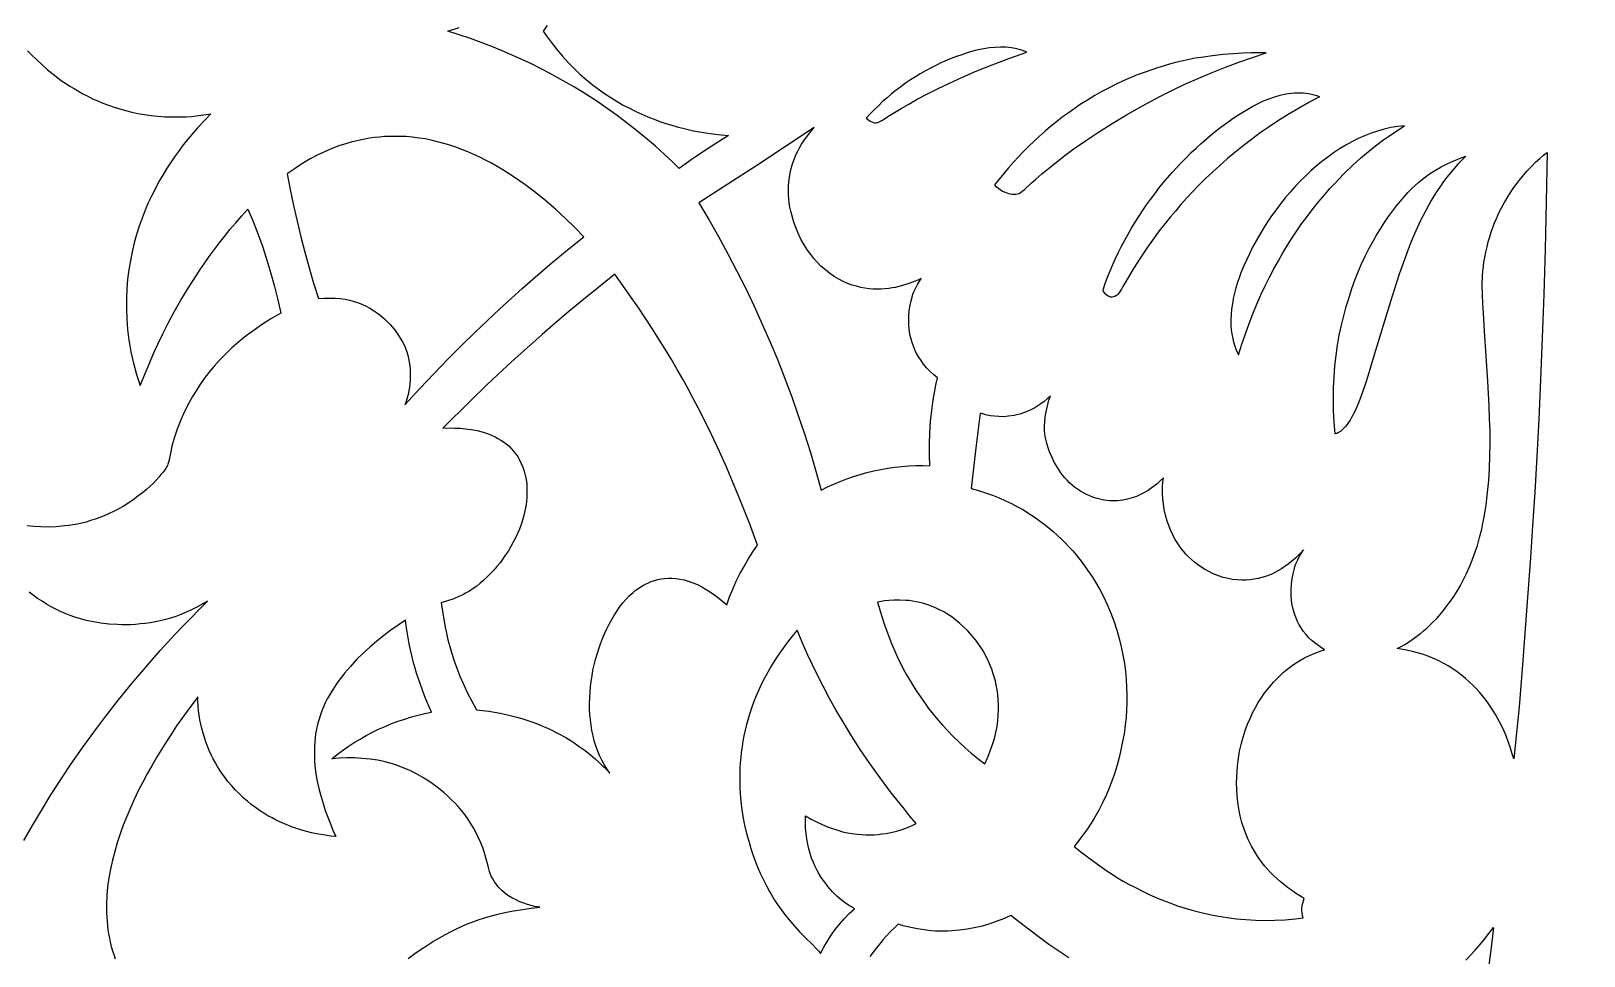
# Model space of a CAD drawing. Extents: x -570 to 570, y -570 to 570.
# Drawn here: x 380.2 to 482.2, y -60.7 to 0 of the extents above; entities that cross this region are included whole.
import ezdxf

# ---------------------------------------------------------------- set-up
doc = ezdxf.new("R2010")
doc.units = 0
doc.layers.add('LAYER_1', color=18, linetype='CONTINUOUS')
doc.layers.add('LAYER_2', color=174, linetype='CONTINUOUS')

msp = doc.modelspace()

# ---------------------------------------------------------------- linework, layer by layer
at = {"layer": 'LAYER_1'}
for points in [[(414.12, 0.37), (413.86, 0), (414.12, -0.38), (414.39, -0.74), (414.75, -1.21), (415.13, -1.65), (415.51, -2.06), (415.89, -2.45), (416.28, -2.82), (416.68, -3.17), (417.08, -3.5), (417.49, -3.81), (417.89, -4.1), (418.3, -4.37), (418.71, -4.62), (419.12, -4.86), (419.53, -5.07), (419.94, -5.27), (420.34, -5.46), (420.74, -5.63), (421.14, -5.79), (421.53, -5.93), (421.92, -6.06), (422.3, -6.18), (422.67, -6.28), (423.03, -6.38), (423.73, -6.54), (424.38, -6.66), (424.99, -6.75), (425.54, -6.81), (426.02, -6.85), (425.2, -7.37), (424.38, -7.9), (423.58, -8.45), (422.79, -9.01), (422.33, -8.57), (421.81, -8.08), (421.23, -7.56), (420.59, -7.01), (419.88, -6.43), (419.12, -5.84), (418.71, -5.54), (418.28, -5.23), (417.84, -4.92), (417.39, -4.61), (416.91, -4.3), (416.42, -3.99), (415.91, -3.68), (415.38, -3.37), (414.83, -3.06), (414.27, -2.76), (413.69, -2.46), (413.09, -2.16), (412.47, -1.87), (411.83, -1.58), (411.17, -1.3), (410.5, -1.02), (409.8, -0.75), (409.09, -0.49), (408.35, -0.24), (407.6, 0), (408.35, 0.24)], [(380.01, -1.29), (380.28, -1.57), (380.59, -1.87), (380.94, -2.2), (381.33, -2.55), (381.77, -2.9), (382.25, -3.26), (382.51, -3.43), (382.78, -3.61), (383.06, -3.78), (383.35, -3.95), (383.65, -4.12), (383.96, -4.28), (384.28, -4.44), (384.62, -4.59), (384.96, -4.73), (385.32, -4.87), (385.69, -5), (386.06, -5.11), (386.45, -5.22), (386.85, -5.32), (387.26, -5.41), (387.69, -5.48), (388.12, -5.54), (388.56, -5.59), (389.02, -5.62), (389.49, -5.64), (389.81, -5.64), (390.13, -5.64), (390.45, -5.62), (390.77, -5.6), (391.41, -5.53), (392.04, -5.44), (391.63, -5.86), (391.17, -6.35), (390.68, -6.91), (390.43, -7.22), (390.17, -7.55), (389.92, -7.9), (389.66, -8.26), (389.4, -8.64), (389.14, -9.04), (388.89, -9.45), (388.64, -9.88), (388.4, -10.33), (388.17, -10.79), (387.94, -11.27), (387.73, -11.76), (387.53, -12.28), (387.34, -12.8), (387.17, -13.34), (387.01, -13.9), (386.87, -14.48), (386.76, -15.06), (386.66, -15.67), (386.58, -16.28), (386.53, -16.91), (386.5, -17.56), (386.5, -18.22), (386.53, -18.89), (386.58, -19.58), (386.67, -20.28), (386.73, -20.66), (386.8, -21.04), (386.88, -21.42), (386.97, -21.79), (387.17, -22.53), (387.4, -23.27), (387.8, -22.31), (388.03, -21.76), (388.28, -21.17), (388.57, -20.54), (388.89, -19.87), (389.25, -19.17), (389.64, -18.43), (390.07, -17.67), (390.55, -16.87), (391.07, -16.06), (391.35, -15.64), (391.64, -15.22), (391.94, -14.79), (392.26, -14.35), (392.59, -13.92), (392.94, -13.48), (393.3, -13.03), (393.68, -12.58), (394.07, -12.13), (394.47, -11.68), (394.82, -12.5), (395.15, -13.34), (395.45, -14.18), (395.73, -15.04), (395.99, -15.9), (396.23, -16.76), (396.45, -17.63), (396.65, -18.51), (396.03, -18.87), (395.44, -19.24), (394.89, -19.62), (394.37, -20), (393.88, -20.4), (393.43, -20.79), (393.01, -21.2), (392.62, -21.6), (392.26, -22), (391.92, -22.41), (391.61, -22.81), (391.33, -23.21), (391.07, -23.6), (390.83, -23.99), (390.62, -24.37), (390.43, -24.74), (390.25, -25.11), (390.1, -25.46), (389.96, -25.79), (389.84, -26.12), (389.64, -26.72), (389.49, -27.25), (389.39, -27.69), (389.32, -28.05), (389.27, -28.29), (389.23, -28.43), (389.19, -28.52), (389.08, -28.7), (388.89, -28.96), (388.77, -29.11), (388.63, -29.28), (388.46, -29.47), (388.28, -29.66), (388.06, -29.87), (387.82, -30.08), (387.56, -30.3), (387.26, -30.53), (386.94, -30.77), (386.59, -31), (386.28, -31.19), (385.97, -31.37), (385.66, -31.53), (385.36, -31.67), (385.05, -31.81), (384.75, -31.93), (384.45, -32.04), (384.15, -32.13), (383.86, -32.22), (383.57, -32.29), (383.28, -32.35), (382.99, -32.41), (382.71, -32.45), (382.44, -32.48), (381.9, -32.53), (381.38, -32.55), (380.89, -32.54), (380.42, -32.51), (379.99, -32.47)], [(379.77, -53.11), (380.33, -52.13), (380.92, -51.14), (381.54, -50.13), (382.19, -49.12), (382.88, -48.09), (383.6, -47.05), (384.36, -46), (385.16, -44.95), (385.99, -43.89), (386.86, -42.82), (387.77, -41.74), (388.72, -40.66), (389.71, -39.58), (390.22, -39.04), (390.75, -38.5), (391.28, -37.96), (391.82, -37.42), (391.47, -37.62), (391.12, -37.81), (390.78, -37.98), (390.43, -38.14), (390.08, -38.28), (389.74, -38.41), (389.4, -38.52), (389.06, -38.61), (388.72, -38.7), (388.39, -38.77), (388.06, -38.83), (387.74, -38.88), (387.42, -38.91), (387.1, -38.94), (386.8, -38.96), (386.49, -38.96), (386.2, -38.96), (385.91, -38.95), (385.35, -38.92), (384.83, -38.85), (384.34, -38.77), (383.89, -38.68), (383.48, -38.57), (383.11, -38.46), (382.8, -38.35), (382.48, -38.22), (382.17, -38.09), (381.86, -37.94), (381.55, -37.78), (381.25, -37.6), (380.96, -37.42), (380.67, -37.23), (380.39, -37.03), (380.12, -36.82)], [(405.01, -60.86), (405.43, -60.54), (405.85, -60.25), (406.27, -59.98), (406.67, -59.73), (407.06, -59.5), (407.45, -59.29), (407.82, -59.09), (408.17, -58.92), (408.51, -58.76), (408.83, -58.62), (409.13, -58.5), (409.67, -58.31), (410.23, -58.13), (410.79, -57.98), (411.35, -57.85), (411.92, -57.73), (412.5, -57.64), (413.07, -57.56), (413.65, -57.49), (413.48, -57.47), (413.29, -57.44), (413.08, -57.39), (412.84, -57.32), (412.6, -57.24), (412.34, -57.14), (412.08, -57.02), (411.81, -56.88), (411.55, -56.72), (411.3, -56.53), (411.18, -56.42), (411.07, -56.31), (410.96, -56.2), (410.85, -56.07), (410.75, -55.94), (410.65, -55.8), (410.57, -55.65), (410.48, -55.5), (410.41, -55.34), (410.35, -55.16), (410.29, -54.98), (410.25, -54.8), (410.15, -54.4), (410.04, -54.01), (409.92, -53.64), (409.78, -53.28), (409.62, -52.94), (409.46, -52.61), (409.29, -52.29), (409.1, -51.98), (408.91, -51.69), (408.71, -51.41), (408.5, -51.15), (408.28, -50.89), (408.06, -50.65), (407.83, -50.42), (407.6, -50.2), (407.37, -50), (407.13, -49.8), (406.9, -49.62), (406.66, -49.44), (406.42, -49.28), (405.96, -48.98), (405.5, -48.73), (405.07, -48.51), (404.67, -48.34), (404.3, -48.19), (403.97, -48.09), (403.49, -47.95), (403, -47.85), (402.5, -47.78), (401.99, -47.73), (401.49, -47.7), (400.98, -47.7), (400.48, -47.72), (399.98, -47.76), (400.33, -47.48), (400.69, -47.21), (401.07, -46.94), (401.45, -46.69), (401.84, -46.46), (402.24, -46.23), (402.65, -46.02), (403.06, -45.82), (403.48, -45.63), (403.91, -45.45), (404.34, -45.29), (404.78, -45.15), (405.21, -45.01), (405.65, -44.9), (406.1, -44.79), (406.54, -44.7), (406.38, -44.35), (406.22, -43.99), (406.07, -43.62), (405.93, -43.25), (405.8, -42.88), (405.67, -42.5), (405.55, -42.13), (405.44, -41.75), (405.33, -41.37), (405.24, -40.98), (405.15, -40.6), (405.07, -40.21), (404.99, -39.82), (404.93, -39.43), (404.87, -39.04), (404.83, -38.65), (404.35, -38.98), (403.87, -39.32), (403.4, -39.67), (402.94, -40.04), (402.48, -40.43), (402.04, -40.83), (401.61, -41.25), (401.21, -41.69), (400.82, -42.14), (400.64, -42.37), (400.46, -42.6), (400.29, -42.84), (400.13, -43.08), (399.98, -43.33), (399.83, -43.58), (399.69, -43.83), (399.56, -44.09), (399.45, -44.35), (399.34, -44.61), (399.24, -44.88), (399.15, -45.15), (399.07, -45.42), (399, -45.7), (398.92, -46.14), (398.87, -46.6), (398.84, -47.05), (398.84, -47.51), (398.86, -47.96), (398.9, -48.42), (398.97, -48.88), (399.05, -49.34), (399.16, -49.8), (399.28, -50.25), (399.41, -50.7), (399.56, -51.15), (399.72, -51.59), (399.89, -52.02), (400.06, -52.45), (400.25, -52.86), (399.92, -52.83), (399.54, -52.78), (399.12, -52.71), (398.66, -52.62), (398.18, -52.49), (397.67, -52.34), (397.41, -52.24), (397.15, -52.14), (396.88, -52.03), (396.61, -51.91), (396.34, -51.78), (396.06, -51.64), (395.79, -51.49), (395.52, -51.32), (395.24, -51.15), (394.97, -50.96), (394.7, -50.75), (394.44, -50.54), (394.17, -50.31), (393.92, -50.06), (393.66, -49.81), (393.42, -49.53), (393.17, -49.24), (392.94, -48.94), (392.71, -48.61), (392.49, -48.27), (392.34, -48.02), (392.2, -47.75), (392.07, -47.49), (391.94, -47.21), (391.83, -46.93), (391.72, -46.65), (391.62, -46.36), (391.54, -46.07), (391.46, -45.78), (391.39, -45.48), (391.33, -45.19), (391.28, -44.89), (391.24, -44.59), (391.21, -44.29), (391.19, -43.99), (391.18, -43.69), (390.49, -44.63), (390.14, -45.11), (389.8, -45.6), (389.46, -46.11), (389.13, -46.62), (388.8, -47.14), (388.48, -47.67), (388.16, -48.21), (387.86, -48.75), (387.57, -49.3), (387.28, -49.86), (387.01, -50.42), (386.76, -50.98), (386.52, -51.55), (386.29, -52.12), (386.09, -52.69), (385.9, -53.27), (385.73, -53.84), (385.58, -54.42), (385.45, -55), (385.35, -55.57), (385.27, -56.15), (385.22, -56.72), (385.19, -57.29), (385.2, -57.86), (385.21, -58.14), (385.23, -58.42), (385.25, -58.7), (385.29, -58.98), (385.33, -59.25), (385.38, -59.53), (385.44, -59.8), (385.51, -60.07), (385.58, -60.35), (385.67, -60.61), (385.76, -60.88)], [(448.37, -60.83), (447.72, -60.39), (447.07, -59.94), (446.44, -59.48), (445.81, -59.01), (445.19, -58.53), (444.57, -58.05), (444.04, -58.28), (443.72, -58.4), (443.37, -58.53), (442.99, -58.65), (442.59, -58.76), (442.15, -58.86), (441.69, -58.94), (441.2, -59.01), (440.69, -59.05), (440.43, -59.07), (440.16, -59.07), (439.88, -59.07), (439.6, -59.06), (439.31, -59.04), (439.02, -59.01), (438.73, -58.97), (438.43, -58.92), (438.12, -58.86), (437.81, -58.79), (437.5, -58.71), (437.18, -58.61), (436.92, -58.85), (436.67, -59.1), (436.43, -59.36), (436.19, -59.62), (435.96, -59.89), (435.74, -60.16), (435.52, -60.45), (435.31, -60.73)], [(474.44, -60.97), (474.75, -60.65), (475.05, -60.31), (475.36, -59.96), (475.66, -59.6), (475.96, -59.22), (476.26, -58.83), (476.1, -60.14), (475.93, -61.45)]]:
    msp.add_lwpolyline(points, dxfattribs=at)
for points in [[(445.62, -1.38), (445.45, -1.31), (445.29, -1.26), (445.12, -1.2), (444.95, -1.16), (444.6, -1.1), (444.25, -1.06), (443.89, -1.06), (443.53, -1.07), (443.16, -1.11), (442.8, -1.16), (442.43, -1.24), (442.07, -1.33), (441.71, -1.43), (441.35, -1.55), (441, -1.67), (440.65, -1.81), (439.98, -2.09), (439.64, -2.25), (439.3, -2.43), (438.96, -2.61), (438.62, -2.8), (438.3, -3), (437.97, -3.21), (437.66, -3.43), (437.34, -3.65), (437.04, -3.89), (436.74, -4.13), (436.44, -4.38), (436.15, -4.63), (435.87, -4.9), (435.6, -5.17), (435.33, -5.44), (435.07, -5.72), (435.15, -5.79), (435.24, -5.85), (435.33, -5.91), (435.43, -5.96), (435.53, -6), (435.63, -6.02), (435.73, -6.03), (435.83, -6.01), (435.93, -5.96), (436.09, -5.87), (436.6, -5.55), (437.37, -5.08), (437.86, -4.8), (438.42, -4.48), (439.05, -4.15), (439.76, -3.79), (440.54, -3.41), (441.4, -3.02), (442.33, -2.62), (443.35, -2.21), (444.44, -1.8)], [(461.33, -1.43), (460.86, -1.43), (460.35, -1.44), (459.78, -1.45), (459.16, -1.49), (458.5, -1.54), (457.8, -1.62), (457.06, -1.73), (456.67, -1.79), (456.28, -1.87), (455.88, -1.96), (455.47, -2.05), (455.05, -2.16), (454.63, -2.28), (454.2, -2.41), (453.76, -2.56), (453.32, -2.71), (452.87, -2.88), (452.41, -3.07), (451.95, -3.27), (451.49, -3.49), (451.03, -3.72), (450.55, -3.97), (450.08, -4.24), (449.6, -4.53), (449.12, -4.83), (448.72, -5.1), (448.33, -5.38), (447.94, -5.66), (447.56, -5.96), (447.18, -6.27), (446.82, -6.58), (446.45, -6.9), (446.1, -7.23), (445.75, -7.56), (445.4, -7.91), (445.07, -8.26), (444.74, -8.61), (444.42, -8.97), (444.1, -9.34), (443.8, -9.71), (443.5, -10.09), (443.57, -10.17), (443.66, -10.25), (443.86, -10.4), (443.96, -10.46), (444.07, -10.52), (444.19, -10.58), (444.3, -10.62), (444.42, -10.66), (444.54, -10.68), (444.66, -10.7), (444.77, -10.7), (444.89, -10.7), (445, -10.68), (445.11, -10.65), (445.21, -10.6), (445.29, -10.54), (445.44, -10.41), (445.89, -10), (446.21, -9.71), (446.6, -9.38), (447.04, -9.01), (447.56, -8.6), (448.14, -8.15), (448.8, -7.67), (449.53, -7.16), (450.33, -6.63), (451.21, -6.07), (452.17, -5.5), (453.22, -4.91), (453.77, -4.61), (454.34, -4.3), (455.19, -3.88), (456.04, -3.47), (456.9, -3.09), (457.78, -2.72), (458.66, -2.37), (459.54, -2.04), (460.43, -1.73)], [(464.84, -4.31), (464.13, -4.69), (463.45, -5.08), (462.78, -5.47), (462.15, -5.87), (461.53, -6.28), (460.93, -6.69), (460.36, -7.11), (459.81, -7.54), (459.28, -7.96), (458.77, -8.39), (458.28, -8.82), (457.81, -9.25), (457.35, -9.68), (456.92, -10.11), (456.51, -10.54), (456.11, -10.97), (455.73, -11.39), (455.37, -11.81), (455.02, -12.22), (454.7, -12.63), (454.38, -13.03), (454.09, -13.42), (453.54, -14.18), (453.05, -14.91), (452.62, -15.58), (452.24, -16.21), (451.91, -16.77), (451.83, -16.93), (451.74, -17.08), (451.63, -17.23), (451.56, -17.3), (451.48, -17.36), (451.4, -17.41), (451.31, -17.44), (451.22, -17.46), (451.12, -17.46), (451.01, -17.42), (450.89, -17.36), (450.8, -17.29), (450.73, -17.2), (450.66, -17.09), (450.62, -16.98), (450.76, -16.56), (450.92, -16.15), (451.09, -15.73), (451.26, -15.32), (451.44, -14.92), (451.64, -14.51), (451.84, -14.11), (452.05, -13.72), (452.27, -13.32), (452.49, -12.93), (452.73, -12.55), (452.97, -12.16), (453.22, -11.79), (453.47, -11.41), (453.74, -11.05), (454.01, -10.68), (454.29, -10.32), (454.57, -9.97), (454.86, -9.63), (455.16, -9.29), (455.46, -8.95), (455.77, -8.62), (456.09, -8.3), (456.41, -7.98), (456.74, -7.68), (457.07, -7.37), (457.41, -7.08), (457.75, -6.79), (458.1, -6.51), (458.45, -6.24), (458.81, -5.98), (459.17, -5.72), (459.48, -5.52), (459.79, -5.32), (460.12, -5.12), (460.46, -4.93), (460.81, -4.75), (461.16, -4.59), (461.52, -4.44), (461.89, -4.31), (462.26, -4.21), (462.63, -4.13), (463, -4.07), (463.19, -4.06), (463.37, -4.05), (463.56, -4.05), (463.75, -4.06), (463.93, -4.08), (464.11, -4.1), (464.3, -4.14), (464.48, -4.19), (464.66, -4.24)], [(416.53, -13.5), (415.94, -12.9), (415.33, -12.3), (414.69, -11.72), (414.04, -11.15), (413.36, -10.6), (413.01, -10.33), (412.66, -10.08), (412.31, -9.82), (411.95, -9.58), (411.58, -9.34), (411.21, -9.11), (410.84, -8.89), (410.47, -8.68), (410.08, -8.47), (409.7, -8.28), (409.31, -8.1), (408.92, -7.93), (408.53, -7.77), (408.13, -7.62), (407.73, -7.49), (407.33, -7.37), (406.92, -7.26), (406.52, -7.16), (406.11, -7.08), (405.69, -7.02), (405.28, -6.97), (404.86, -6.93), (404.5, -6.92), (404.14, -6.91), (403.79, -6.92), (403.44, -6.93), (403.11, -6.96), (402.78, -6.99), (402.46, -7.04), (402.15, -7.09), (401.85, -7.15), (401.55, -7.22), (401.26, -7.29), (400.98, -7.37), (400.44, -7.54), (399.94, -7.73), (399.46, -7.94), (399.02, -8.15), (398.61, -8.37), (398.24, -8.59), (397.89, -8.8), (397.58, -9.01), (397.05, -9.37), (397.26, -10.4), (397.47, -11.44), (397.71, -12.47), (397.95, -13.5), (398.22, -14.52), (398.5, -15.54), (398.79, -16.55), (399.11, -17.56), (399.49, -17.53), (399.85, -17.52), (400.2, -17.53), (400.54, -17.55), (400.86, -17.6), (401.17, -17.67), (401.46, -17.74), (401.74, -17.84), (402, -17.94), (402.25, -18.06), (402.49, -18.19), (402.72, -18.33), (402.93, -18.47), (403.13, -18.62), (403.32, -18.78), (403.49, -18.93), (403.65, -19.09), (403.81, -19.25), (404.07, -19.57), (404.3, -19.88), (404.48, -20.16), (404.63, -20.4), (404.73, -20.6), (404.83, -20.82), (404.91, -21.04), (404.97, -21.26), (405.03, -21.49), (405.07, -21.72), (405.1, -21.95), (405.13, -22.19), (405.14, -22.43), (405.14, -22.67), (405.13, -22.9), (405.11, -23.14), (405.08, -23.38), (405.04, -23.61), (404.99, -23.84), (404.93, -24.07), (404.87, -24.3), (404.79, -24.52), (405.76, -23.46), (406.7, -22.47), (407.62, -21.52), (408.51, -20.63), (409.37, -19.78), (410.2, -18.99), (411, -18.24), (411.76, -17.54), (412.49, -16.89), (413.18, -16.28), (414.46, -15.19), (415.58, -14.27)], [(431.66, -6.33), (429.77, -7.58), (427.88, -8.82), (425.98, -10.05), (424.08, -11.27), (424.74, -12.37), (425.37, -13.49), (425.99, -14.61), (426.58, -15.75), (427.16, -16.9), (427.71, -18.06), (428.25, -19.23), (428.76, -20.41), (429.26, -21.6), (429.73, -22.8), (430.18, -24.01), (430.61, -25.22), (431.02, -26.44), (431.41, -27.66), (431.77, -28.89), (432.11, -30.13), (432.52, -29.92), (432.94, -29.73), (433.36, -29.55), (433.79, -29.39), (434.23, -29.23), (434.68, -29.1), (435.12, -28.97), (435.57, -28.86), (436.03, -28.77), (436.49, -28.69), (436.94, -28.62), (437.4, -28.57), (437.86, -28.54), (438.32, -28.52), (438.78, -28.52), (439.24, -28.54), (439.22, -27.81), (439.22, -27.09), (439.25, -26.36), (439.3, -25.63), (439.37, -24.91), (439.47, -24.19), (439.59, -23.47), (439.67, -23.12), (439.75, -22.76), (439.49, -22.54), (439.25, -22.32), (439.04, -22.09), (438.84, -21.86), (438.67, -21.62), (438.52, -21.39), (438.38, -21.15), (438.27, -20.91), (438.17, -20.68), (438.09, -20.44), (438.02, -20.21), (437.96, -19.98), (437.92, -19.75), (437.89, -19.53), (437.87, -19.32), (437.86, -19.1), (437.86, -18.9), (437.87, -18.7), (437.9, -18.33), (437.95, -17.99), (438.02, -17.7), (438.08, -17.46), (438.14, -17.26), (438.22, -17.06), (438.32, -16.85), (438.43, -16.64), (438.68, -16.23), (438.45, -16.34), (438.23, -16.44), (437.94, -16.55), (437.6, -16.66), (437.21, -16.77), (437, -16.82), (436.78, -16.86), (436.55, -16.89), (436.31, -16.92), (436.06, -16.93), (435.8, -16.94), (435.53, -16.93), (435.26, -16.91), (434.99, -16.88), (434.71, -16.82), (434.43, -16.75), (434.14, -16.67), (433.85, -16.56), (433.56, -16.43), (433.27, -16.28), (432.97, -16.1), (432.68, -15.9), (432.39, -15.68), (432.1, -15.42), (431.82, -15.14), (431.63, -14.93), (431.43, -14.67), (431.22, -14.37), (431, -14.03), (430.79, -13.65), (430.59, -13.23), (430.5, -13.01), (430.41, -12.78), (430.32, -12.55), (430.25, -12.31), (430.18, -12.06), (430.12, -11.81), (430.06, -11.55), (430.02, -11.28), (429.99, -11.01), (429.97, -10.74), (429.97, -10.46), (429.97, -10.17), (429.99, -9.89), (430.03, -9.6), (430.08, -9.31), (430.15, -9.01), (430.23, -8.72), (430.34, -8.42), (430.46, -8.12), (430.6, -7.83), (430.71, -7.63), (430.83, -7.43), (431.09, -7.05), (431.37, -6.69)], [(470.41, -6.21), (469.97, -6.26), (469.52, -6.34), (469.08, -6.44), (468.65, -6.56), (468.22, -6.71), (467.79, -6.87), (467.37, -7.06), (466.96, -7.27), (466.55, -7.49), (466.15, -7.73), (465.76, -7.99), (465.37, -8.27), (464.99, -8.56), (464.62, -8.87), (464.26, -9.18), (463.91, -9.52), (463.56, -9.86), (463.22, -10.22), (462.9, -10.58), (462.58, -10.95), (462.27, -11.34), (461.98, -11.73), (461.69, -12.13), (461.42, -12.53), (461.16, -12.94), (460.91, -13.35), (460.67, -13.77), (460.44, -14.19), (460.23, -14.61), (460.03, -15.03), (459.84, -15.45), (459.67, -15.87), (459.55, -16.19), (459.44, -16.51), (459.34, -16.85), (459.25, -17.19), (459.17, -17.54), (459.11, -17.89), (459.06, -18.24), (459.03, -18.59), (459.02, -18.94), (459.02, -19.29), (459.04, -19.63), (459.09, -19.97), (459.16, -20.3), (459.25, -20.62), (459.37, -20.94), (459.44, -21.09), (459.51, -21.24), (459.73, -20.54), (459.97, -19.86), (460.21, -19.19), (460.46, -18.55), (460.72, -17.92), (460.99, -17.32), (461.27, -16.73), (461.55, -16.16), (461.84, -15.6), (462.13, -15.07), (462.43, -14.55), (462.74, -14.05), (463.04, -13.57), (463.35, -13.11), (463.66, -12.66), (463.98, -12.23), (464.29, -11.82), (464.6, -11.42), (464.91, -11.04), (465.22, -10.68), (465.52, -10.33), (465.83, -10), (466.42, -9.38), (466.99, -8.83), (467.53, -8.34), (468.04, -7.91), (468.51, -7.53), (468.97, -7.19), (469.45, -6.85)], [(477.58, -47.75), (477.49, -47.43), (477.38, -47.07), (477.24, -46.68), (477.08, -46.25), (476.88, -45.8), (476.65, -45.33), (476.38, -44.85), (476.23, -44.6), (476.08, -44.36), (475.91, -44.11), (475.73, -43.87), (475.54, -43.63), (475.34, -43.39), (475.12, -43.15), (474.9, -42.92), (474.66, -42.7), (474.41, -42.48), (474.15, -42.26), (473.87, -42.05), (473.58, -41.85), (473.27, -41.66), (472.95, -41.48), (472.62, -41.31), (472.27, -41.15), (471.9, -41), (471.66, -40.92), (471.42, -40.84), (470.93, -40.72), (470.44, -40.61), (469.94, -40.53), (470.2, -40.39), (470.44, -40.25), (470.73, -40.07), (471.07, -39.83), (471.46, -39.54), (471.66, -39.37), (471.87, -39.19), (472.08, -38.99), (472.3, -38.77), (472.53, -38.54), (472.75, -38.28), (472.98, -38.02), (473.2, -37.73), (473.43, -37.42), (473.65, -37.1), (473.87, -36.75), (474.08, -36.39), (474.29, -36), (474.49, -35.59), (474.68, -35.17), (474.86, -34.72), (475.04, -34.24), (475.2, -33.75), (475.34, -33.23), (475.48, -32.68), (475.56, -32.29), (475.64, -31.89), (475.71, -31.49), (475.77, -31.09), (475.87, -30.29), (475.95, -29.49), (476, -28.68), (476.02, -27.87), (476.03, -27.05), (476.03, -26.24), (476, -25.42), (475.97, -24.61), (475.88, -22.97), (475.77, -21.34), (475.67, -19.72), (475.59, -18.5), (475.56, -17.89), (475.53, -17.28), (475.52, -16.67), (475.54, -16.07), (475.56, -15.76), (475.59, -15.46), (475.63, -15.16), (475.68, -14.86), (475.75, -14.51), (475.83, -14.17), (475.91, -13.83), (476.01, -13.51), (476.11, -13.19), (476.22, -12.89), (476.33, -12.59), (476.45, -12.31), (476.57, -12.03), (476.7, -11.76), (476.98, -11.25), (477.26, -10.77), (477.55, -10.33), (477.85, -9.92), (478.15, -9.54), (478.45, -9.2), (478.74, -8.89), (479.02, -8.61), (479.29, -8.37), (479.54, -8.15), (479.77, -7.97), (479.72, -11.2), (479.65, -14.31), (479.56, -17.29), (479.46, -20.14), (479.35, -22.87), (479.23, -25.46), (479.1, -27.93), (478.96, -30.26), (478.82, -32.47), (478.68, -34.56), (478.41, -38.33), (478.15, -41.6), (477.93, -44.35), (477.85, -45.2), (477.77, -46.05)], [(474.43, -8.22), (474.17, -8.48), (473.91, -8.74), (473.67, -9.02), (473.43, -9.3), (473.2, -9.58), (472.98, -9.88), (472.77, -10.18), (472.56, -10.48), (472.37, -10.8), (472.17, -11.11), (471.99, -11.44), (471.81, -11.77), (471.47, -12.43), (471.16, -13.12), (470.86, -13.81), (470.59, -14.52), (470.32, -15.23), (470.07, -15.95), (469.6, -17.39), (469.16, -18.81), (468.74, -20.18), (468.36, -21.46), (468.01, -22.64), (467.83, -23.19), (467.66, -23.7), (467.49, -24.18), (467.31, -24.62), (467.13, -25.02), (466.94, -25.37), (466.84, -25.54), (466.74, -25.69), (466.64, -25.83), (466.54, -25.96), (466.43, -26.07), (466.32, -26.18), (466.2, -26.27), (466.09, -26.35), (465.97, -26.4), (465.86, -26.44), (465.79, -25.66), (465.75, -24.9), (465.74, -24.15), (465.75, -23.41), (465.79, -22.69), (465.84, -21.98), (465.92, -21.29), (466.02, -20.61), (466.13, -19.95), (466.27, -19.31), (466.42, -18.68), (466.58, -18.07), (466.77, -17.48), (466.96, -16.9), (467.16, -16.35), (467.38, -15.81), (467.6, -15.28), (467.84, -14.78), (468.08, -14.3), (468.33, -13.84), (468.58, -13.39), (468.84, -12.97), (469.1, -12.57), (469.36, -12.18), (469.62, -11.82), (469.88, -11.48), (470.14, -11.16), (470.39, -10.87), (470.64, -10.59), (470.89, -10.34), (471.13, -10.11), (471.36, -9.91), (471.71, -9.63), (472.06, -9.38), (472.44, -9.14), (472.82, -8.92), (473.21, -8.72), (473.61, -8.53), (474.02, -8.37)], [(418.56, -15.96), (417.51, -16.8), (416.51, -17.62), (415.55, -18.41), (414.65, -19.17), (413.79, -19.91), (412.98, -20.63), (412.22, -21.31), (411.5, -21.97), (410.19, -23.19), (409.06, -24.28), (407.28, -26.05), (407.77, -26.04), (408.07, -26.05), (408.41, -26.06), (408.77, -26.1), (409.14, -26.15), (409.53, -26.22), (409.93, -26.33), (410.12, -26.39), (410.32, -26.46), (410.51, -26.54), (410.71, -26.63), (410.89, -26.73), (411.08, -26.84), (411.26, -26.96), (411.43, -27.09), (411.6, -27.23), (411.76, -27.39), (411.91, -27.56), (412.05, -27.74), (412.19, -27.93), (412.31, -28.14), (412.42, -28.37), (412.52, -28.61), (412.61, -28.88), (412.68, -29.15), (412.74, -29.43), (412.78, -29.72), (412.8, -30.01), (412.8, -30.3), (412.79, -30.59), (412.76, -30.89), (412.72, -31.19), (412.66, -31.49), (412.59, -31.79), (412.5, -32.09), (412.41, -32.38), (412.3, -32.68), (412.17, -32.97), (412.04, -33.26), (411.9, -33.55), (411.74, -33.83), (411.58, -34.1), (411.4, -34.37), (411.22, -34.63), (411.03, -34.89), (410.83, -35.14), (410.62, -35.38), (410.41, -35.6), (410.19, -35.82), (409.97, -36.03), (409.73, -36.23), (409.5, -36.42), (409.26, -36.59), (409.02, -36.75), (408.77, -36.89), (408.58, -36.99), (408.38, -37.09), (407.99, -37.25), (407.58, -37.4), (407.17, -37.52), (407.25, -38.08), (407.36, -38.75), (407.43, -39.12), (407.51, -39.52), (407.61, -39.94), (407.73, -40.38), (407.86, -40.84), (408.02, -41.32), (408.2, -41.82), (408.4, -42.33), (408.63, -42.87), (408.88, -43.41), (409.17, -43.98), (409.49, -44.55), (409.89, -44.59), (410.29, -44.64), (410.67, -44.7), (411.05, -44.77), (411.42, -44.84), (411.78, -44.93), (412.13, -45.02), (412.46, -45.12), (412.79, -45.22), (413.11, -45.33), (413.43, -45.45), (413.73, -45.57), (414.3, -45.82), (414.84, -46.09), (415.34, -46.37), (415.8, -46.65), (416.22, -46.94), (416.61, -47.22), (416.96, -47.5), (417.28, -47.76), (417.55, -48.01), (417.79, -48.24), (418.01, -48.47), (418.23, -48.7), (418.04, -48.42), (417.87, -48.14), (417.71, -47.84), (417.56, -47.54), (417.43, -47.22), (417.32, -46.9), (417.22, -46.57), (417.14, -46.24), (417.06, -45.9), (417.01, -45.55), (416.96, -45.2), (416.93, -44.84), (416.91, -44.49), (416.91, -44.13), (416.92, -43.76), (416.94, -43.4), (416.97, -43.04), (417.01, -42.67), (417.07, -42.31), (417.13, -41.95), (417.21, -41.59), (417.3, -41.24), (417.4, -40.89), (417.51, -40.55), (417.63, -40.21), (417.75, -39.87), (417.89, -39.55), (418.04, -39.23), (418.2, -38.92), (418.36, -38.61), (418.54, -38.32), (418.72, -38.04), (418.83, -37.87), (418.95, -37.71), (419.1, -37.52), (419.29, -37.3), (419.51, -37.07), (419.77, -36.84), (419.91, -36.72), (420.07, -36.61), (420.23, -36.5), (420.4, -36.39), (420.58, -36.3), (420.77, -36.21), (420.96, -36.12), (421.17, -36.05), (421.38, -36), (421.6, -35.95), (421.83, -35.92), (422.07, -35.9), (422.32, -35.9), (422.58, -35.92), (422.84, -35.96), (423.11, -36.01), (423.39, -36.09), (423.68, -36.2), (423.99, -36.33), (424.28, -36.48), (424.57, -36.65), (424.85, -36.83), (425.13, -37.02), (425.39, -37.22), (425.91, -37.65), (426.1, -37.13), (426.31, -36.62), (426.54, -36.11), (426.78, -35.62), (427.05, -35.13), (427.33, -34.65), (427.63, -34.18), (427.94, -33.73), (427.4, -32.3), (427.08, -31.48), (426.73, -30.6), (426.34, -29.66), (425.92, -28.66), (425.44, -27.6), (424.92, -26.48), (424.35, -25.32), (424.04, -24.72), (423.72, -24.11), (423.38, -23.48), (423.03, -22.85), (422.66, -22.2), (422.28, -21.55), (421.88, -20.88), (421.46, -20.21), (421.02, -19.52), (420.57, -18.83), (420.1, -18.12), (419.6, -17.41), (419.09, -16.69)], [(441.96, -30.02), (442.44, -30.16), (442.91, -30.3), (443.36, -30.46), (443.79, -30.63), (444.21, -30.82), (444.62, -31.01), (445.01, -31.22), (445.39, -31.43), (445.75, -31.65), (446.1, -31.88), (446.43, -32.11), (446.75, -32.35), (447.06, -32.6), (447.35, -32.85), (447.64, -33.1), (447.9, -33.35), (448.16, -33.61), (448.4, -33.87), (448.63, -34.12), (448.85, -34.38), (449.26, -34.88), (449.61, -35.37), (449.93, -35.84), (450.2, -36.28), (450.43, -36.69), (450.62, -37.06), (450.89, -37.63), (451.13, -38.19), (451.34, -38.76), (451.52, -39.31), (451.69, -39.87), (451.82, -40.42), (451.93, -40.96), (452.03, -41.5), (452.09, -42.03), (452.14, -42.56), (452.17, -43.07), (452.19, -43.58), (452.18, -44.08), (452.16, -44.57), (452.13, -45.05), (452.08, -45.52), (452.02, -45.98), (451.95, -46.42), (451.86, -46.85), (451.77, -47.28), (451.67, -47.68), (451.57, -48.08), (451.45, -48.45), (451.34, -48.82), (451.21, -49.17), (451.09, -49.5), (450.84, -50.11), (450.59, -50.65), (450.35, -51.12), (450.17, -51.43), (449.99, -51.74), (449.79, -52.05), (449.59, -52.35), (449.17, -52.94), (448.73, -53.52), (449.17, -53.87), (449.68, -54.26), (450.25, -54.68), (450.88, -55.11), (451.22, -55.33), (451.58, -55.56), (451.95, -55.78), (452.34, -56), (452.75, -56.21), (453.17, -56.43), (453.6, -56.64), (454.05, -56.84), (454.52, -57.03), (455, -57.22), (455.5, -57.4), (456.01, -57.56), (456.53, -57.71), (457.07, -57.85), (457.63, -57.98), (458.2, -58.09), (458.78, -58.18), (459.38, -58.26), (459.99, -58.31), (460.62, -58.35), (461.26, -58.36), (461.91, -58.35), (462.58, -58.32), (463.26, -58.26), (463.77, -58.2), (463.72, -58.05), (463.69, -57.89), (463.68, -57.72), (463.68, -57.55), (463.7, -57.39), (463.73, -57.23), (463.78, -57.07), (463.83, -56.92), (463.54, -56.74), (463.26, -56.57), (462.99, -56.38), (462.73, -56.2), (462.48, -56.01), (462.25, -55.81), (462.02, -55.62), (461.81, -55.42), (461.61, -55.21), (461.42, -55), (461.24, -54.8), (461.07, -54.58), (460.91, -54.37), (460.76, -54.15), (460.62, -53.93), (460.49, -53.71), (460.37, -53.49), (460.25, -53.27), (460.15, -53.05), (460.05, -52.83), (459.88, -52.38), (459.74, -51.93), (459.62, -51.49), (459.53, -51.04), (459.47, -50.61), (459.42, -50.18), (459.4, -49.76), (459.39, -49.36), (459.4, -48.96), (459.42, -48.59), (459.45, -48.23), (459.49, -47.88), (459.54, -47.56), (459.59, -47.26), (459.71, -46.74), (459.81, -46.33), (459.95, -45.9), (460.1, -45.49), (460.27, -45.11), (460.44, -44.74), (460.62, -44.4), (460.81, -44.07), (461, -43.77), (461.2, -43.48), (461.41, -43.21), (461.61, -42.96), (461.82, -42.72), (462.03, -42.5), (462.24, -42.3), (462.45, -42.1), (462.66, -41.93), (462.87, -41.77), (463.07, -41.62), (463.47, -41.36), (463.84, -41.14), (464.18, -40.97), (464.48, -40.84), (464.94, -40.67), (465.17, -40.6), (464.88, -40.42), (464.61, -40.22), (464.36, -40.02), (464.14, -39.82), (463.95, -39.6), (463.77, -39.38), (463.62, -39.16), (463.48, -38.93), (463.37, -38.7), (463.27, -38.47), (463.18, -38.24), (463.12, -38.01), (463.06, -37.78), (463.02, -37.56), (462.99, -37.33), (462.98, -37.11), (462.97, -36.9), (462.97, -36.69), (462.99, -36.29), (463.04, -35.93), (463.1, -35.61), (463.16, -35.35), (463.22, -35.13), (463.3, -34.92), (463.4, -34.69), (463.52, -34.47), (463.78, -34.05), (463.62, -34.23), (463.46, -34.4), (463.25, -34.6), (463, -34.82), (462.69, -35.05), (462.52, -35.17), (462.34, -35.29), (462.15, -35.4), (461.95, -35.51), (461.74, -35.61), (461.52, -35.71), (461.29, -35.79), (461.05, -35.87), (460.8, -35.93), (460.55, -35.98), (460.28, -36.02), (460.01, -36.04), (459.72, -36.04), (459.43, -36.02), (459.13, -35.99), (458.83, -35.93), (458.51, -35.85), (458.19, -35.74), (457.86, -35.61), (457.53, -35.44), (457.28, -35.31), (457.05, -35.16), (456.82, -35.01), (456.62, -34.85), (456.42, -34.68), (456.24, -34.5), (456.06, -34.32), (455.9, -34.14), (455.75, -33.95), (455.61, -33.76), (455.48, -33.56), (455.36, -33.36), (455.25, -33.16), (455.15, -32.96), (455.06, -32.76), (454.98, -32.56), (454.84, -32.16), (454.73, -31.77), (454.64, -31.39), (454.58, -31.03), (454.54, -30.69), (454.52, -30.38), (454.52, -30.1), (454.53, -29.86), (454.55, -29.6), (454.58, -29.33), (454.33, -29.57), (454.17, -29.71), (453.99, -29.85), (453.79, -30), (453.58, -30.14), (453.34, -30.28), (453.09, -30.42), (452.82, -30.54), (452.53, -30.64), (452.23, -30.73), (451.91, -30.79), (451.75, -30.81), (451.58, -30.83), (451.4, -30.83), (451.23, -30.83), (451.05, -30.82), (450.87, -30.81), (450.68, -30.78), (450.49, -30.74), (450.24, -30.68), (449.99, -30.6), (449.76, -30.51), (449.54, -30.42), (449.33, -30.31), (449.13, -30.19), (448.94, -30.06), (448.75, -29.93), (448.58, -29.78), (448.42, -29.64), (448.26, -29.48), (448.12, -29.32), (447.98, -29.16), (447.85, -28.99), (447.73, -28.82), (447.62, -28.65), (447.42, -28.3), (447.25, -27.95), (447.11, -27.61), (447, -27.29), (446.91, -26.97), (446.85, -26.69), (446.8, -26.43), (446.78, -26.21), (446.78, -25.93), (446.79, -25.64), (446.82, -25.35), (446.86, -25.07), (446.92, -24.79), (446.99, -24.51), (447.07, -24.23), (447.16, -23.96), (446.95, -24.14), (446.75, -24.31), (446.54, -24.46), (446.34, -24.6), (446.14, -24.72), (445.93, -24.83), (445.73, -24.93), (445.54, -25.01), (445.34, -25.08), (445.15, -25.14), (444.96, -25.19), (444.78, -25.23), (444.42, -25.28), (444.09, -25.31), (443.78, -25.3), (443.49, -25.28), (443.24, -25.25), (443.02, -25.21), (442.7, -25.12), (442.55, -25.07), (442.39, -26.31), (442.24, -27.55)], [(435.82, -37.47), (435.95, -37.92), (436.1, -38.43), (436.28, -38.97), (436.49, -39.56), (436.73, -40.19), (437.02, -40.85), (437.18, -41.19), (437.35, -41.53), (437.53, -41.89), (437.72, -42.24), (437.93, -42.6), (438.15, -42.97), (438.38, -43.33), (438.63, -43.7), (438.89, -44.07), (439.17, -44.45), (439.46, -44.82), (439.77, -45.19), (440.09, -45.56), (440.43, -45.93), (440.79, -46.3), (441.17, -46.67), (441.56, -47.03), (441.97, -47.39), (442.4, -47.74), (442.86, -48.09), (443.05, -47.66), (443.22, -47.24), (443.37, -46.83), (443.49, -46.42), (443.58, -46.03), (443.66, -45.64), (443.71, -45.27), (443.74, -44.9), (443.76, -44.54), (443.76, -44.2), (443.74, -43.87), (443.71, -43.54), (443.67, -43.23), (443.61, -42.93), (443.55, -42.65), (443.47, -42.37), (443.39, -42.11), (443.31, -41.87), (443.22, -41.63), (443.12, -41.41), (442.93, -41.01), (442.74, -40.68), (442.57, -40.4), (442.43, -40.19), (442.26, -39.97), (442.01, -39.66), (441.75, -39.37), (441.49, -39.11), (441.22, -38.87), (440.96, -38.65), (440.69, -38.45), (440.42, -38.28), (440.16, -38.12), (439.89, -37.98), (439.63, -37.85), (439.36, -37.75), (439.11, -37.65), (438.85, -37.57), (438.6, -37.51), (438.36, -37.46), (438.12, -37.41), (437.89, -37.38), (437.67, -37.36), (437.25, -37.34), (436.88, -37.34), (436.55, -37.36), (436.27, -37.4), (436.05, -37.43)], [(434.3, -57.6), (434.1, -57.48), (433.91, -57.37), (433.69, -57.21), (433.43, -57.01), (433.15, -56.77), (432.86, -56.48), (432.71, -56.32), (432.56, -56.14), (432.41, -55.95), (432.26, -55.75), (432.12, -55.54), (431.98, -55.32), (431.85, -55.08), (431.72, -54.82), (431.6, -54.56), (431.49, -54.28), (431.4, -53.98), (431.31, -53.67), (431.23, -53.35), (431.17, -53.01), (431.12, -52.65), (431.09, -52.28), (431.08, -51.9), (431.08, -51.5), (431.45, -51.71), (431.81, -51.9), (432.17, -52.07), (432.52, -52.22), (432.86, -52.34), (433.2, -52.45), (433.52, -52.54), (433.85, -52.61), (434.16, -52.66), (434.47, -52.71), (434.76, -52.73), (435.05, -52.75), (435.33, -52.75), (435.6, -52.74), (435.86, -52.72), (436.11, -52.69), (436.35, -52.66), (436.57, -52.62), (436.99, -52.52), (437.36, -52.42), (437.68, -52.3), (437.94, -52.2), (438.14, -52.11), (438.35, -52), (437.92, -51.49), (437.51, -50.98), (437.11, -50.48), (436.72, -49.99), (435.99, -49.01), (435.31, -48.06), (434.68, -47.14), (434.1, -46.25), (433.57, -45.38), (433.08, -44.55), (432.64, -43.75), (432.24, -42.99), (431.87, -42.27), (431.54, -41.59), (431.24, -40.96), (430.98, -40.36), (430.53, -39.32), (430.21, -39.71), (429.9, -40.11), (429.61, -40.5), (429.33, -40.89), (429.08, -41.29), (428.84, -41.68), (428.61, -42.07), (428.4, -42.46), (428.2, -42.84), (428.02, -43.23), (427.85, -43.62), (427.7, -44), (427.56, -44.38), (427.43, -44.76), (427.32, -45.13), (427.22, -45.5), (427.12, -45.87), (427.04, -46.24), (426.98, -46.6), (426.92, -46.96), (426.87, -47.32), (426.83, -47.67), (426.8, -48.02), (426.78, -48.37), (426.77, -48.71), (426.77, -49.04), (426.78, -49.7), (426.82, -50.33), (426.89, -50.95), (426.98, -51.54), (427.09, -52.11), (427.22, -52.65), (427.36, -53.16), (427.5, -53.65), (427.65, -54.1), (427.81, -54.52), (427.96, -54.91), (428.12, -55.26), (428.26, -55.58), (428.52, -56.1), (428.72, -56.46), (428.83, -56.65), (429.06, -57.03), (429.3, -57.39), (429.54, -57.72), (429.78, -58.04), (430.02, -58.33), (430.25, -58.61), (430.7, -59.11), (431.12, -59.54), (431.5, -59.91), (431.82, -60.24), (431.96, -60.39), (432.08, -60.53), (432.29, -60.12), (432.52, -59.72), (432.77, -59.33), (433.04, -58.95), (433.33, -58.59), (433.64, -58.24), (433.96, -57.91)]]:
    msp.add_lwpolyline(points, close=True, dxfattribs=at)
at = {"layer": 'LAYER_2'}
msp.add_lwpolyline([(0, 570, 0.414214), (-570, 0, 0.414214), (0, -570, 0.414214), (570, 0, 0.414214)], format="xyb", close=True, dxfattribs=at)

doc.saveas('drawing.dxf')
